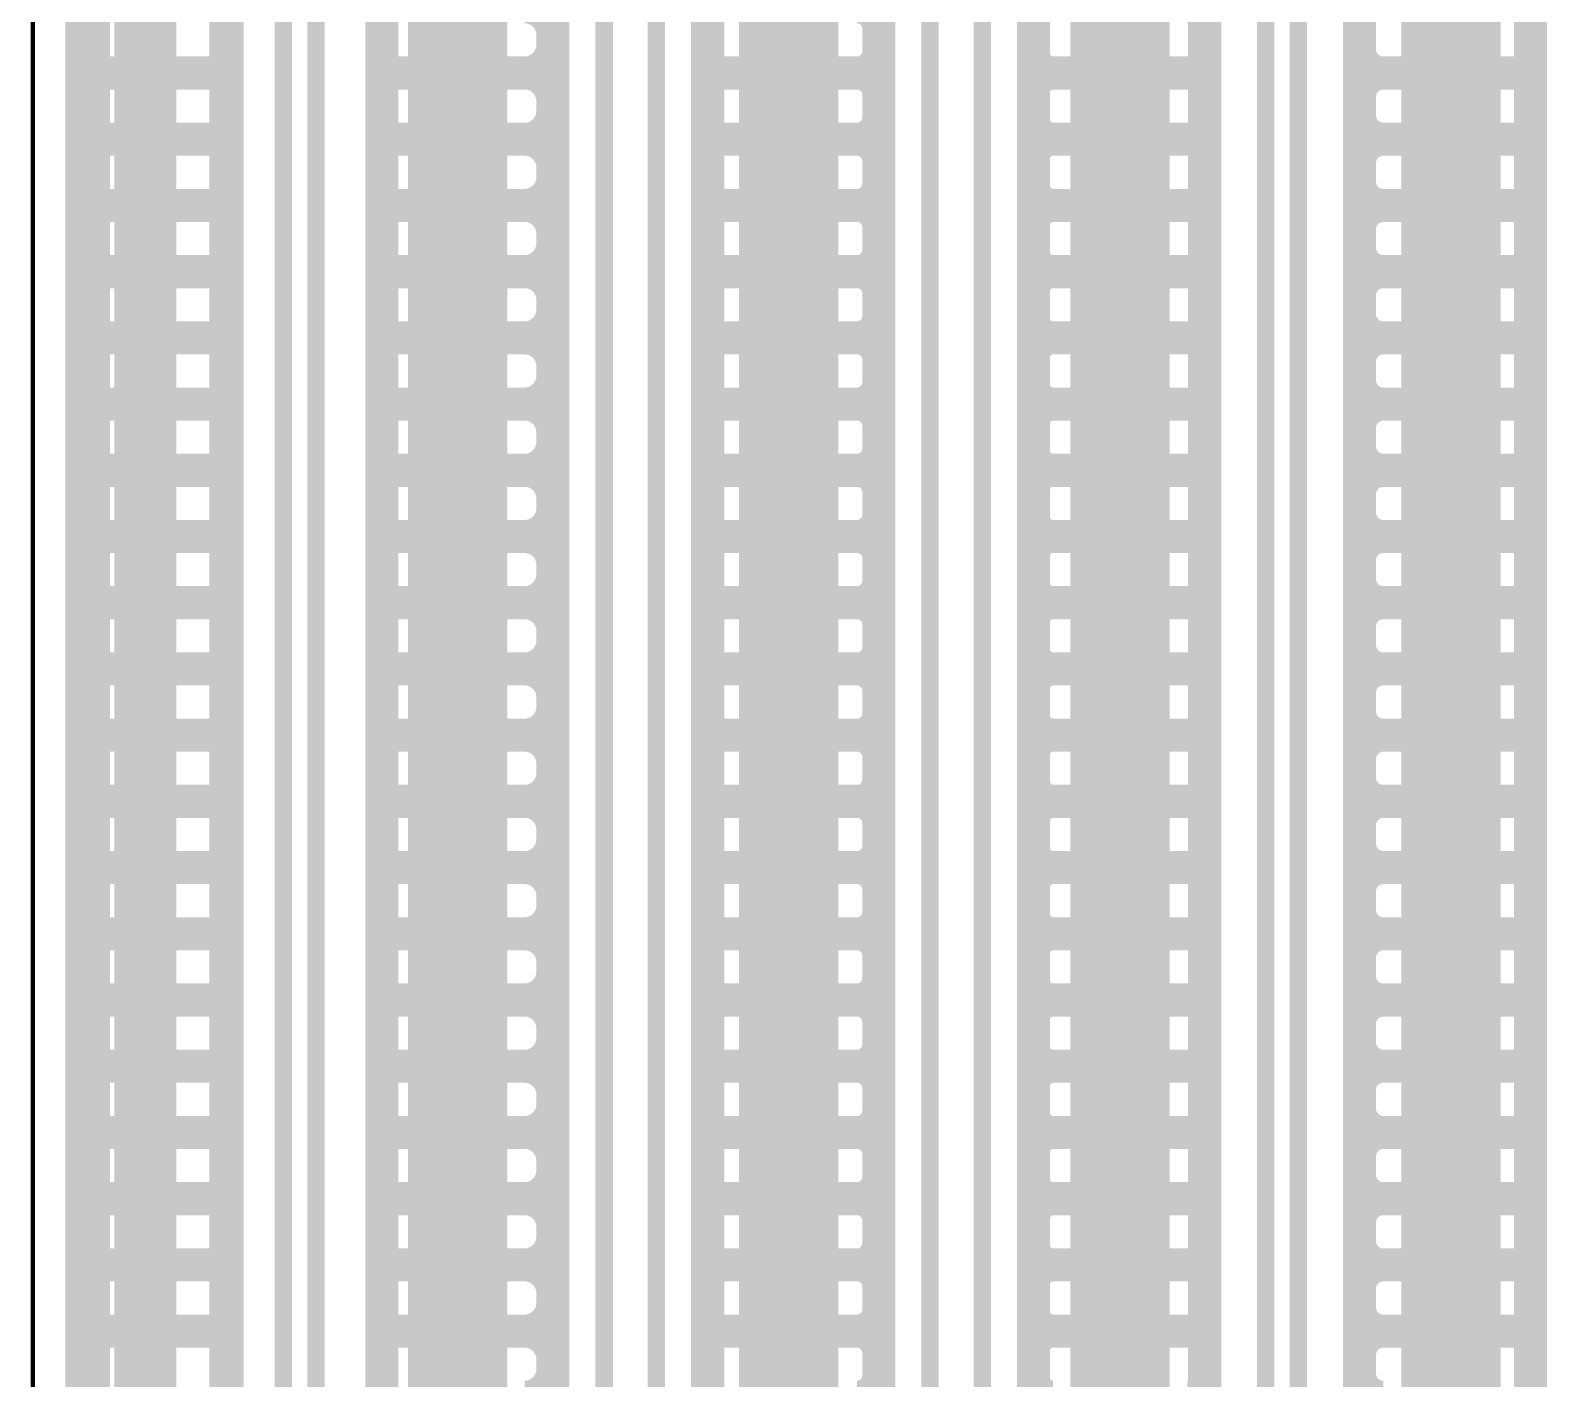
# Model space of a CAD drawing. Header units: millimetres. Extents: x 2260 to 2572, y -21 to 200.
# Drawn here: x 2292.68 to 2299.74, y 111.98 to 118.19 of the extents above; entities that cross this region are included whole.
import ezdxf

# ---------------------------------------------------------------- set-up
doc = ezdxf.new("R2010")
doc.units = ezdxf.units.MM
doc.layers.get('0').update_dxf_attribs({"lineweight": 18})
doc.layers.add('01', color=1, linetype='Continuous', lineweight=18)
doc.layers.add('DIM', color=3, linetype='Continuous', lineweight=13)

# ---------------------------------------------------------------- blocks, each defined once
blk = doc.blocks.new('PAD_R1')
blk.add_lwpolyline([(0.25, 0, 0.5, 0.5, 1), (-0.25, 0, 0.5, 0.5, 1)], format="xyseb", close=True)

msp = doc.modelspace()

# ---------------------------------------------------------------- linework, layer by layer
at = {"layer": '01'}
msp.add_lwpolyline([(2318.1914, 62.078, 0.02, 0.02, -0.414219), (2317.8914, 61.778, 0.02, 0.02, 0), (2292.9916, 61.778, 0.02, 0.02, -0.414219), (2292.6916, 62.078, 0.02, 0.02, 0), (2292.6916, 141.4405, 0.02, 0.02, -0.414219), (2292.9916, 141.7405, 0.02, 0.02, 0), (2317.8914, 141.7405, 0.02, 0.02, -0.414219), (2318.1914, 141.4405, 0.02, 0.02, 0)], format="xyseb", close=True, dxfattribs=at)
for points in [[(2293.1915, 139.8406, 0.2499, 0.2499, 0), (2293.1915, 63.6406, 0.2499, 0.2499, 0)], [(2294.6916, 139.8406, 0.2499, 0.2499, 0), (2294.6916, 63.6406, 0.2499, 0.2499, 0)], [(2296.1915, 139.8406, 0.2499, 0.2499, 0), (2296.1915, 63.6406, 0.2499, 0.2499, 0)], [(2297.6916, 139.8406, 0.2499, 0.2499, 0), (2297.6916, 63.6406, 0.2499, 0.2499, 0)], [(2299.1915, 139.8406, 0.2499, 0.2499, 0), (2299.1915, 63.6406, 0.2499, 0.2499, 0)], [(2292.9177, 137.2406, 0.1524, 0.1524, 0), (2292.9177, 66.2405, 0.1524, 0.1524, 0)], [(2292.9708, 137.2406, 0.1524, 0.1524, 0), (2292.9708, 66.2405, 0.1524, 0.1524, 0)], [(2293.2756, 137.2406, 0.1524, 0.1524, 0), (2293.2756, 66.2405, 0.1524, 0.1524, 0)], [(2293.5804, 137.2406, 0.1524, 0.1524, 0), (2293.5804, 66.2405, 0.1524, 0.1524, 0)], [(2293.5854, 137.2406, 0.1524, 0.1524, 0), (2293.5854, 66.2405, 0.1524, 0.1524, 0)], [(2294.2977, 137.2406, 0.1524, 0.1524, 0), (2294.2977, 66.2405, 0.1524, 0.1524, 0)], [(2294.4948, 137.2406, 0.1524, 0.1524, 0), (2294.4948, 66.2405, 0.1524, 0.1524, 0)], [(2294.7996, 137.2406, 0.1524, 0.1524, 0), (2294.7996, 66.2405, 0.1524, 0.1524, 0)], [(2295.0853, 66.3205, 0.1524, 0.1524, 0), (2295.0853, 137.2406, 0.1524, 0.1524, 0)], [(2295.7978, 137.2406, 0.1524, 0.1524, 0), (2295.7978, 66.2405, 0.1524, 0.1524, 0)], [(2296.0188, 137.2406, 0.1524, 0.1524, 0), (2296.0188, 66.2405, 0.1524, 0.1524, 0)], [(2296.3236, 137.2406, 0.1524, 0.1524, 0), (2296.3236, 66.2405, 0.1524, 0.1524, 0)], [(2296.5854, 66.3205, 0.1524, 0.1524, 0), (2296.5854, 137.2406, 0.1524, 0.1524, 0)], [(2297.2977, 66.3205, 0.1524, 0.1524, 0), (2297.2977, 137.2406, 0.1524, 0.1524, 0)], [(2297.5428, 137.2406, 0.1524, 0.1524, 0), (2297.5428, 66.2405, 0.1524, 0.1524, 0)], [(2297.8476, 137.2406, 0.1524, 0.1524, 0), (2297.8476, 66.2405, 0.1524, 0.1524, 0)], [(2298.0853, 66.3205, 0.1524, 0.1524, 0), (2298.0853, 137.2406, 0.1524, 0.1524, 0)], [(2298.7978, 66.3205, 0.1524, 0.1524, 0), (2298.7978, 137.2406, 0.1524, 0.1524, 0)], [(2299.0668, 137.2406, 0.1524, 0.1524, 0), (2299.0668, 66.2405, 0.1524, 0.1524, 0)], [(2299.3716, 137.2406, 0.1524, 0.1524, 0), (2299.3716, 66.2405, 0.1524, 0.1524, 0)], [(2299.5854, 137.2406, 0.1524, 0.1524, 0), (2299.5854, 66.2405, 0.1524, 0.1524, 0)], [(2295.0853, 118.1665, 0.1524, 0.1524, 0.414228), (2294.9553, 118.2965, 0.1524, 0.1524, 0)], [(2296.5854, 118.1965, 0.1524, 0.1524, 0.414228), (2296.4854, 118.2965, 0.1524, 0.1524, 0)], [(2298.0853, 118.2165, 0.1524, 0.1524, 0.414252), (2298.0053, 118.2965, 0.1524, 0.1524, 0)], [(2295.0853, 118.1217, 0.1524, 0.1524, -0.414228), (2294.9553, 117.9917, 0.1524, 0.1524, 0)], [(2296.5854, 118.0917, 0.1524, 0.1524, -0.414228), (2296.4854, 117.9917, 0.1524, 0.1524, 0)], [(2298.7978, 118.1017, 0.1524, 0.1524, 0.414232), (2298.9078, 117.9917, 0.1524, 0.1524, 0)], [(2297.2977, 118.0817, 0.1524, 0.1524, 0.414231), (2297.3877, 117.9917, 0.1524, 0.1524, 0)], [(2298.0853, 118.0717, 0.1524, 0.1524, -0.414252), (2298.0053, 117.9917, 0.1524, 0.1524, 0)], [(2292.9177, 117.9917, 0.1524, 0.1524, 0), (2293.5854, 117.9917, 0.1524, 0.1524, 0)], [(2294.2977, 117.9917, 0.1524, 0.1524, 0), (2295.0853, 117.9917, 0.1524, 0.1524, 0)], [(2295.0853, 117.8617, 0.1524, 0.1524, 0.414228), (2294.9553, 117.9917, 0.1524, 0.1524, 0)], [(2295.7978, 117.9917, 0.1524, 0.1524, 0), (2296.5854, 117.9917, 0.1524, 0.1524, 0)], [(2296.5854, 117.8917, 0.1524, 0.1524, 0.414228), (2296.4854, 117.9917, 0.1524, 0.1524, 0)], [(2297.2977, 117.9917, 0.1524, 0.1524, 0), (2298.0853, 117.9917, 0.1524, 0.1524, 0)], [(2297.2977, 117.9017, 0.1524, 0.1524, -0.414231), (2297.3877, 117.9917, 0.1524, 0.1524, 0)], [(2298.0853, 117.9117, 0.1524, 0.1524, 0.414252), (2298.0053, 117.9917, 0.1524, 0.1524, 0)], [(2298.7978, 117.9917, 0.1524, 0.1524, 0), (2299.5854, 117.9917, 0.1524, 0.1524, 0)], [(2298.7978, 117.8817, 0.1524, 0.1524, -0.414232), (2298.9078, 117.9917, 0.1524, 0.1524, 0)], [(2295.0853, 117.8169, 0.1524, 0.1524, -0.414228), (2294.9553, 117.6869, 0.1524, 0.1524, 0)], [(2296.5854, 117.7869, 0.1524, 0.1524, -0.414228), (2296.4854, 117.6869, 0.1524, 0.1524, 0)], [(2297.2977, 117.7769, 0.1524, 0.1524, 0.414231), (2297.3877, 117.6869, 0.1524, 0.1524, 0)], [(2298.0853, 117.7669, 0.1524, 0.1524, -0.414252), (2298.0053, 117.6869, 0.1524, 0.1524, 0)], [(2298.7978, 117.7969, 0.1524, 0.1524, 0.414232), (2298.9078, 117.6869, 0.1524, 0.1524, 0)], [(2292.9177, 117.6869, 0.1524, 0.1524, 0), (2293.5854, 117.6869, 0.1524, 0.1524, 0)], [(2294.2977, 117.6869, 0.1524, 0.1524, 0), (2295.0853, 117.6869, 0.1524, 0.1524, 0)], [(2295.0853, 117.5569, 0.1524, 0.1524, 0.414228), (2294.9553, 117.6869, 0.1524, 0.1524, 0)], [(2295.7978, 117.6869, 0.1524, 0.1524, 0), (2296.5854, 117.6869, 0.1524, 0.1524, 0)], [(2296.5854, 117.5869, 0.1524, 0.1524, 0.414228), (2296.4854, 117.6869, 0.1524, 0.1524, 0)], [(2297.2977, 117.6869, 0.1524, 0.1524, 0), (2298.0853, 117.6869, 0.1524, 0.1524, 0)], [(2297.2977, 117.5969, 0.1524, 0.1524, -0.414231), (2297.3877, 117.6869, 0.1524, 0.1524, 0)], [(2298.0853, 117.6069, 0.1524, 0.1524, 0.414252), (2298.0053, 117.6869, 0.1524, 0.1524, 0)], [(2298.7978, 117.6869, 0.1524, 0.1524, 0), (2299.5854, 117.6869, 0.1524, 0.1524, 0)], [(2298.7978, 117.5769, 0.1524, 0.1524, -0.414232), (2298.9078, 117.6869, 0.1524, 0.1524, 0)], [(2295.0853, 117.5121, 0.1524, 0.1524, -0.414228), (2294.9553, 117.3821, 0.1524, 0.1524, 0)], [(2296.5854, 117.4821, 0.1524, 0.1524, -0.414228), (2296.4854, 117.3821, 0.1524, 0.1524, 0)], [(2297.2977, 117.4721, 0.1524, 0.1524, 0.414231), (2297.3877, 117.3821, 0.1524, 0.1524, 0)], [(2298.0853, 117.4621, 0.1524, 0.1524, -0.414252), (2298.0053, 117.3821, 0.1524, 0.1524, 0)], [(2298.7978, 117.4921, 0.1524, 0.1524, 0.414232), (2298.9078, 117.3821, 0.1524, 0.1524, 0)], [(2292.9177, 117.3821, 0.1524, 0.1524, 0), (2293.5854, 117.3821, 0.1524, 0.1524, 0)], [(2294.2977, 117.3821, 0.1524, 0.1524, 0), (2295.0853, 117.3821, 0.1524, 0.1524, 0)], [(2295.0853, 117.2521, 0.1524, 0.1524, 0.414228), (2294.9553, 117.3821, 0.1524, 0.1524, 0)], [(2295.7978, 117.3821, 0.1524, 0.1524, 0), (2296.5854, 117.3821, 0.1524, 0.1524, 0)], [(2296.5854, 117.2821, 0.1524, 0.1524, 0.414228), (2296.4854, 117.3821, 0.1524, 0.1524, 0)], [(2297.2977, 117.3821, 0.1524, 0.1524, 0), (2298.0853, 117.3821, 0.1524, 0.1524, 0)], [(2297.2977, 117.2921, 0.1524, 0.1524, -0.414231), (2297.3877, 117.3821, 0.1524, 0.1524, 0)], [(2298.0853, 117.3021, 0.1524, 0.1524, 0.414252), (2298.0053, 117.3821, 0.1524, 0.1524, 0)], [(2298.7978, 117.3821, 0.1524, 0.1524, 0), (2299.5854, 117.3821, 0.1524, 0.1524, 0)], [(2298.7978, 117.2721, 0.1524, 0.1524, -0.414232), (2298.9078, 117.3821, 0.1524, 0.1524, 0)], [(2295.0853, 117.2073, 0.1524, 0.1524, -0.414228), (2294.9553, 117.0773, 0.1524, 0.1524, 0)], [(2296.5854, 117.1773, 0.1524, 0.1524, -0.414228), (2296.4854, 117.0773, 0.1524, 0.1524, 0)], [(2298.7978, 117.1873, 0.1524, 0.1524, 0.414232), (2298.9078, 117.0773, 0.1524, 0.1524, 0)], [(2297.2977, 117.1673, 0.1524, 0.1524, 0.414231), (2297.3877, 117.0773, 0.1524, 0.1524, 0)], [(2298.0853, 117.1573, 0.1524, 0.1524, -0.414252), (2298.0053, 117.0773, 0.1524, 0.1524, 0)], [(2292.9177, 117.0773, 0.1524, 0.1524, 0), (2293.5854, 117.0773, 0.1524, 0.1524, 0)], [(2294.2977, 117.0773, 0.1524, 0.1524, 0), (2295.0853, 117.0773, 0.1524, 0.1524, 0)], [(2295.0853, 116.9473, 0.1524, 0.1524, 0.414228), (2294.9553, 117.0773, 0.1524, 0.1524, 0)], [(2295.7978, 117.0773, 0.1524, 0.1524, 0), (2296.5854, 117.0773, 0.1524, 0.1524, 0)], [(2296.5854, 116.9773, 0.1524, 0.1524, 0.414228), (2296.4854, 117.0773, 0.1524, 0.1524, 0)], [(2297.2977, 117.0773, 0.1524, 0.1524, 0), (2298.0853, 117.0773, 0.1524, 0.1524, 0)], [(2297.2977, 116.9873, 0.1524, 0.1524, -0.414231), (2297.3877, 117.0773, 0.1524, 0.1524, 0)], [(2298.0853, 116.9973, 0.1524, 0.1524, 0.414252), (2298.0053, 117.0773, 0.1524, 0.1524, 0)], [(2298.7978, 117.0773, 0.1524, 0.1524, 0), (2299.5854, 117.0773, 0.1524, 0.1524, 0)], [(2298.7978, 116.9673, 0.1524, 0.1524, -0.414232), (2298.9078, 117.0773, 0.1524, 0.1524, 0)], [(2295.0853, 116.9025, 0.1524, 0.1524, -0.414228), (2294.9553, 116.7725, 0.1524, 0.1524, 0)], [(2296.5854, 116.8725, 0.1524, 0.1524, -0.414228), (2296.4854, 116.7725, 0.1524, 0.1524, 0)], [(2297.2977, 116.8625, 0.1524, 0.1524, 0.414231), (2297.3877, 116.7725, 0.1524, 0.1524, 0)], [(2298.0853, 116.8525, 0.1524, 0.1524, -0.414252), (2298.0053, 116.7725, 0.1524, 0.1524, 0)], [(2298.7978, 116.8825, 0.1524, 0.1524, 0.414232), (2298.9078, 116.7725, 0.1524, 0.1524, 0)], [(2292.9177, 116.7725, 0.1524, 0.1524, 0), (2293.5854, 116.7725, 0.1524, 0.1524, 0)], [(2294.2977, 116.7725, 0.1524, 0.1524, 0), (2295.0853, 116.7725, 0.1524, 0.1524, 0)], [(2295.0853, 116.6425, 0.1524, 0.1524, 0.414228), (2294.9553, 116.7725, 0.1524, 0.1524, 0)], [(2295.7978, 116.7725, 0.1524, 0.1524, 0), (2296.5854, 116.7725, 0.1524, 0.1524, 0)], [(2296.5854, 116.6725, 0.1524, 0.1524, 0.414228), (2296.4854, 116.7725, 0.1524, 0.1524, 0)], [(2297.2977, 116.7725, 0.1524, 0.1524, 0), (2298.0853, 116.7725, 0.1524, 0.1524, 0)], [(2297.2977, 116.6825, 0.1524, 0.1524, -0.414231), (2297.3877, 116.7725, 0.1524, 0.1524, 0)], [(2298.0853, 116.6925, 0.1524, 0.1524, 0.414252), (2298.0053, 116.7725, 0.1524, 0.1524, 0)], [(2298.7978, 116.7725, 0.1524, 0.1524, 0), (2299.5854, 116.7725, 0.1524, 0.1524, 0)], [(2298.7978, 116.6625, 0.1524, 0.1524, -0.414232), (2298.9078, 116.7725, 0.1524, 0.1524, 0)], [(2295.0853, 116.5977, 0.1524, 0.1524, -0.414228), (2294.9553, 116.4677, 0.1524, 0.1524, 0)], [(2296.5854, 116.5677, 0.1524, 0.1524, -0.414228), (2296.4854, 116.4677, 0.1524, 0.1524, 0)], [(2297.2977, 116.5577, 0.1524, 0.1524, 0.414231), (2297.3877, 116.4677, 0.1524, 0.1524, 0)], [(2298.0853, 116.5477, 0.1524, 0.1524, -0.414252), (2298.0053, 116.4677, 0.1524, 0.1524, 0)], [(2298.7978, 116.5777, 0.1524, 0.1524, 0.414232), (2298.9078, 116.4677, 0.1524, 0.1524, 0)], [(2292.9177, 116.4677, 0.1524, 0.1524, 0), (2293.5854, 116.4677, 0.1524, 0.1524, 0)], [(2294.2977, 116.4677, 0.1524, 0.1524, 0), (2295.0853, 116.4677, 0.1524, 0.1524, 0)], [(2295.0853, 116.3377, 0.1524, 0.1524, 0.414228), (2294.9553, 116.4677, 0.1524, 0.1524, 0)], [(2295.7978, 116.4677, 0.1524, 0.1524, 0), (2296.5854, 116.4677, 0.1524, 0.1524, 0)], [(2296.5854, 116.3677, 0.1524, 0.1524, 0.414228), (2296.4854, 116.4677, 0.1524, 0.1524, 0)], [(2297.2977, 116.4677, 0.1524, 0.1524, 0), (2298.0853, 116.4677, 0.1524, 0.1524, 0)], [(2297.2977, 116.3777, 0.1524, 0.1524, -0.414231), (2297.3877, 116.4677, 0.1524, 0.1524, 0)], [(2298.0853, 116.3877, 0.1524, 0.1524, 0.414252), (2298.0053, 116.4677, 0.1524, 0.1524, 0)], [(2298.7978, 116.4677, 0.1524, 0.1524, 0), (2299.5854, 116.4677, 0.1524, 0.1524, 0)], [(2298.7978, 116.3577, 0.1524, 0.1524, -0.414232), (2298.9078, 116.4677, 0.1524, 0.1524, 0)], [(2295.0853, 116.2929, 0.1524, 0.1524, -0.414228), (2294.9553, 116.1629, 0.1524, 0.1524, 0)], [(2296.5854, 116.2629, 0.1524, 0.1524, -0.414228), (2296.4854, 116.1629, 0.1524, 0.1524, 0)], [(2298.7978, 116.2729, 0.1524, 0.1524, 0.414232), (2298.9078, 116.1629, 0.1524, 0.1524, 0)], [(2297.2977, 116.2529, 0.1524, 0.1524, 0.414231), (2297.3877, 116.1629, 0.1524, 0.1524, 0)], [(2298.0853, 116.2429, 0.1524, 0.1524, -0.414252), (2298.0053, 116.1629, 0.1524, 0.1524, 0)], [(2292.9177, 116.1629, 0.1524, 0.1524, 0), (2293.5854, 116.1629, 0.1524, 0.1524, 0)], [(2294.2977, 116.1629, 0.1524, 0.1524, 0), (2295.0853, 116.1629, 0.1524, 0.1524, 0)], [(2295.0853, 116.0329, 0.1524, 0.1524, 0.414228), (2294.9553, 116.1629, 0.1524, 0.1524, 0)], [(2295.7978, 116.1629, 0.1524, 0.1524, 0), (2296.5854, 116.1629, 0.1524, 0.1524, 0)], [(2296.5854, 116.0629, 0.1524, 0.1524, 0.414228), (2296.4854, 116.1629, 0.1524, 0.1524, 0)], [(2297.2977, 116.1629, 0.1524, 0.1524, 0), (2298.0853, 116.1629, 0.1524, 0.1524, 0)], [(2297.2977, 116.0729, 0.1524, 0.1524, -0.414231), (2297.3877, 116.1629, 0.1524, 0.1524, 0)], [(2298.0853, 116.0829, 0.1524, 0.1524, 0.414252), (2298.0053, 116.1629, 0.1524, 0.1524, 0)], [(2298.7978, 116.1629, 0.1524, 0.1524, 0), (2299.5854, 116.1629, 0.1524, 0.1524, 0)], [(2298.7978, 116.0529, 0.1524, 0.1524, -0.414232), (2298.9078, 116.1629, 0.1524, 0.1524, 0)], [(2295.0853, 115.9881, 0.1524, 0.1524, -0.414228), (2294.9553, 115.8581, 0.1524, 0.1524, 0)], [(2296.5854, 115.9581, 0.1524, 0.1524, -0.414228), (2296.4854, 115.8581, 0.1524, 0.1524, 0)], [(2297.2977, 115.9481, 0.1524, 0.1524, 0.414231), (2297.3877, 115.8581, 0.1524, 0.1524, 0)], [(2298.0853, 115.9381, 0.1524, 0.1524, -0.414252), (2298.0053, 115.8581, 0.1524, 0.1524, 0)], [(2298.7978, 115.9681, 0.1524, 0.1524, 0.414232), (2298.9078, 115.8581, 0.1524, 0.1524, 0)], [(2292.9177, 115.8581, 0.1524, 0.1524, 0), (2293.5854, 115.8581, 0.1524, 0.1524, 0)], [(2294.2977, 115.8581, 0.1524, 0.1524, 0), (2295.0853, 115.8581, 0.1524, 0.1524, 0)], [(2295.0853, 115.7281, 0.1524, 0.1524, 0.414228), (2294.9553, 115.8581, 0.1524, 0.1524, 0)], [(2295.7978, 115.8581, 0.1524, 0.1524, 0), (2296.5854, 115.8581, 0.1524, 0.1524, 0)], [(2296.5854, 115.7581, 0.1524, 0.1524, 0.414228), (2296.4854, 115.8581, 0.1524, 0.1524, 0)], [(2297.2977, 115.8581, 0.1524, 0.1524, 0), (2298.0853, 115.8581, 0.1524, 0.1524, 0)], [(2297.2977, 115.7681, 0.1524, 0.1524, -0.414231), (2297.3877, 115.8581, 0.1524, 0.1524, 0)], [(2298.0853, 115.7781, 0.1524, 0.1524, 0.414252), (2298.0053, 115.8581, 0.1524, 0.1524, 0)], [(2298.7978, 115.8581, 0.1524, 0.1524, 0), (2299.5854, 115.8581, 0.1524, 0.1524, 0)], [(2298.7978, 115.7481, 0.1524, 0.1524, -0.414232), (2298.9078, 115.8581, 0.1524, 0.1524, 0)], [(2295.0853, 115.6833, 0.1524, 0.1524, -0.414228), (2294.9553, 115.5533, 0.1524, 0.1524, 0)], [(2296.5854, 115.6533, 0.1524, 0.1524, -0.414228), (2296.4854, 115.5533, 0.1524, 0.1524, 0)], [(2297.2977, 115.6433, 0.1524, 0.1524, 0.414231), (2297.3877, 115.5533, 0.1524, 0.1524, 0)], [(2298.0853, 115.6333, 0.1524, 0.1524, -0.414252), (2298.0053, 115.5533, 0.1524, 0.1524, 0)], [(2298.7978, 115.6633, 0.1524, 0.1524, 0.414232), (2298.9078, 115.5533, 0.1524, 0.1524, 0)], [(2292.9177, 115.5533, 0.1524, 0.1524, 0), (2293.5854, 115.5533, 0.1524, 0.1524, 0)], [(2294.2977, 115.5533, 0.1524, 0.1524, 0), (2295.0853, 115.5533, 0.1524, 0.1524, 0)], [(2295.0853, 115.4233, 0.1524, 0.1524, 0.414228), (2294.9553, 115.5533, 0.1524, 0.1524, 0)], [(2295.7978, 115.5533, 0.1524, 0.1524, 0), (2296.5854, 115.5533, 0.1524, 0.1524, 0)], [(2296.5854, 115.4533, 0.1524, 0.1524, 0.414228), (2296.4854, 115.5533, 0.1524, 0.1524, 0)], [(2297.2977, 115.5533, 0.1524, 0.1524, 0), (2298.0853, 115.5533, 0.1524, 0.1524, 0)], [(2297.2977, 115.4633, 0.1524, 0.1524, -0.414231), (2297.3877, 115.5533, 0.1524, 0.1524, 0)], [(2298.0853, 115.4733, 0.1524, 0.1524, 0.414252), (2298.0053, 115.5533, 0.1524, 0.1524, 0)], [(2298.7978, 115.5533, 0.1524, 0.1524, 0), (2299.5854, 115.5533, 0.1524, 0.1524, 0)], [(2298.7978, 115.4433, 0.1524, 0.1524, -0.414232), (2298.9078, 115.5533, 0.1524, 0.1524, 0)], [(2295.0853, 115.3785, 0.1524, 0.1524, -0.414228), (2294.9553, 115.2485, 0.1524, 0.1524, 0)], [(2296.5854, 115.3485, 0.1524, 0.1524, -0.414228), (2296.4854, 115.2485, 0.1524, 0.1524, 0)], [(2298.7978, 115.3585, 0.1524, 0.1524, 0.414232), (2298.9078, 115.2485, 0.1524, 0.1524, 0)], [(2297.2977, 115.3385, 0.1524, 0.1524, 0.414231), (2297.3877, 115.2485, 0.1524, 0.1524, 0)], [(2298.0853, 115.3285, 0.1524, 0.1524, -0.414252), (2298.0053, 115.2485, 0.1524, 0.1524, 0)], [(2292.9177, 115.2485, 0.1524, 0.1524, 0), (2293.5854, 115.2485, 0.1524, 0.1524, 0)], [(2294.2977, 115.2485, 0.1524, 0.1524, 0), (2295.0853, 115.2485, 0.1524, 0.1524, 0)], [(2295.0853, 115.1185, 0.1524, 0.1524, 0.414228), (2294.9553, 115.2485, 0.1524, 0.1524, 0)], [(2295.7978, 115.2485, 0.1524, 0.1524, 0), (2296.5854, 115.2485, 0.1524, 0.1524, 0)], [(2296.5854, 115.1485, 0.1524, 0.1524, 0.414228), (2296.4854, 115.2485, 0.1524, 0.1524, 0)], [(2297.2977, 115.2485, 0.1524, 0.1524, 0), (2298.0853, 115.2485, 0.1524, 0.1524, 0)], [(2297.2977, 115.1585, 0.1524, 0.1524, -0.414231), (2297.3877, 115.2485, 0.1524, 0.1524, 0)], [(2298.0853, 115.1685, 0.1524, 0.1524, 0.414252), (2298.0053, 115.2485, 0.1524, 0.1524, 0)], [(2298.7978, 115.2485, 0.1524, 0.1524, 0), (2299.5854, 115.2485, 0.1524, 0.1524, 0)], [(2298.7978, 115.1385, 0.1524, 0.1524, -0.414232), (2298.9078, 115.2485, 0.1524, 0.1524, 0)], [(2295.0853, 115.0737, 0.1524, 0.1524, -0.414228), (2294.9553, 114.9437, 0.1524, 0.1524, 0)], [(2296.5854, 115.0437, 0.1524, 0.1524, -0.414228), (2296.4854, 114.9437, 0.1524, 0.1524, 0)], [(2297.2977, 115.0337, 0.1524, 0.1524, 0.414231), (2297.3877, 114.9437, 0.1524, 0.1524, 0)], [(2298.0853, 115.0237, 0.1524, 0.1524, -0.414252), (2298.0053, 114.9437, 0.1524, 0.1524, 0)], [(2298.7978, 115.0537, 0.1524, 0.1524, 0.414232), (2298.9078, 114.9437, 0.1524, 0.1524, 0)], [(2292.9177, 114.9437, 0.1524, 0.1524, 0), (2293.5854, 114.9437, 0.1524, 0.1524, 0)], [(2294.2977, 114.9437, 0.1524, 0.1524, 0), (2295.0853, 114.9437, 0.1524, 0.1524, 0)], [(2295.0853, 114.8137, 0.1524, 0.1524, 0.414228), (2294.9553, 114.9437, 0.1524, 0.1524, 0)], [(2295.7978, 114.9437, 0.1524, 0.1524, 0), (2296.5854, 114.9437, 0.1524, 0.1524, 0)], [(2296.5854, 114.8437, 0.1524, 0.1524, 0.414228), (2296.4854, 114.9437, 0.1524, 0.1524, 0)], [(2297.2977, 114.9437, 0.1524, 0.1524, 0), (2298.0853, 114.9437, 0.1524, 0.1524, 0)], [(2297.2977, 114.8537, 0.1524, 0.1524, -0.414231), (2297.3877, 114.9437, 0.1524, 0.1524, 0)], [(2298.0853, 114.8637, 0.1524, 0.1524, 0.414252), (2298.0053, 114.9437, 0.1524, 0.1524, 0)], [(2298.7978, 114.9437, 0.1524, 0.1524, 0), (2299.5854, 114.9437, 0.1524, 0.1524, 0)], [(2298.7978, 114.8337, 0.1524, 0.1524, -0.414232), (2298.9078, 114.9437, 0.1524, 0.1524, 0)], [(2295.0853, 114.7689, 0.1524, 0.1524, -0.414228), (2294.9553, 114.6389, 0.1524, 0.1524, 0)], [(2296.5854, 114.7389, 0.1524, 0.1524, -0.414228), (2296.4854, 114.6389, 0.1524, 0.1524, 0)], [(2297.2977, 114.7289, 0.1524, 0.1524, 0.414231), (2297.3877, 114.6389, 0.1524, 0.1524, 0)], [(2298.0853, 114.7189, 0.1524, 0.1524, -0.414252), (2298.0053, 114.6389, 0.1524, 0.1524, 0)], [(2298.7978, 114.7489, 0.1524, 0.1524, 0.414232), (2298.9078, 114.6389, 0.1524, 0.1524, 0)], [(2292.9177, 114.6389, 0.1524, 0.1524, 0), (2293.5854, 114.6389, 0.1524, 0.1524, 0)], [(2294.2977, 114.6389, 0.1524, 0.1524, 0), (2295.0853, 114.6389, 0.1524, 0.1524, 0)], [(2295.0853, 114.5089, 0.1524, 0.1524, 0.414228), (2294.9553, 114.6389, 0.1524, 0.1524, 0)], [(2295.7978, 114.6389, 0.1524, 0.1524, 0), (2296.5854, 114.6389, 0.1524, 0.1524, 0)], [(2296.5854, 114.5389, 0.1524, 0.1524, 0.414228), (2296.4854, 114.6389, 0.1524, 0.1524, 0)], [(2297.2977, 114.6389, 0.1524, 0.1524, 0), (2298.0853, 114.6389, 0.1524, 0.1524, 0)], [(2297.2977, 114.5489, 0.1524, 0.1524, -0.414231), (2297.3877, 114.6389, 0.1524, 0.1524, 0)], [(2298.0853, 114.5589, 0.1524, 0.1524, 0.414252), (2298.0053, 114.6389, 0.1524, 0.1524, 0)], [(2298.7978, 114.6389, 0.1524, 0.1524, 0), (2299.5854, 114.6389, 0.1524, 0.1524, 0)], [(2298.7978, 114.5289, 0.1524, 0.1524, -0.414232), (2298.9078, 114.6389, 0.1524, 0.1524, 0)], [(2295.0853, 114.4641, 0.1524, 0.1524, -0.414228), (2294.9553, 114.3341, 0.1524, 0.1524, 0)], [(2296.5854, 114.4341, 0.1524, 0.1524, -0.414228), (2296.4854, 114.3341, 0.1524, 0.1524, 0)], [(2297.2977, 114.4241, 0.1524, 0.1524, 0.414231), (2297.3877, 114.3341, 0.1524, 0.1524, 0)], [(2298.7978, 114.4441, 0.1524, 0.1524, 0.414232), (2298.9078, 114.3341, 0.1524, 0.1524, 0)], [(2298.0853, 114.4141, 0.1524, 0.1524, -0.414252), (2298.0053, 114.3341, 0.1524, 0.1524, 0)], [(2292.9177, 114.3341, 0.1524, 0.1524, 0), (2293.5854, 114.3341, 0.1524, 0.1524, 0)], [(2294.2977, 114.3341, 0.1524, 0.1524, 0), (2295.0853, 114.3341, 0.1524, 0.1524, 0)], [(2295.0853, 114.2041, 0.1524, 0.1524, 0.414228), (2294.9553, 114.3341, 0.1524, 0.1524, 0)], [(2295.7978, 114.3341, 0.1524, 0.1524, 0), (2296.5854, 114.3341, 0.1524, 0.1524, 0)], [(2296.5854, 114.2341, 0.1524, 0.1524, 0.414228), (2296.4854, 114.3341, 0.1524, 0.1524, 0)], [(2297.2977, 114.3341, 0.1524, 0.1524, 0), (2298.0853, 114.3341, 0.1524, 0.1524, 0)], [(2297.2977, 114.2441, 0.1524, 0.1524, -0.414231), (2297.3877, 114.3341, 0.1524, 0.1524, 0)], [(2298.0853, 114.2541, 0.1524, 0.1524, 0.414252), (2298.0053, 114.3341, 0.1524, 0.1524, 0)], [(2298.7978, 114.3341, 0.1524, 0.1524, 0), (2299.5854, 114.3341, 0.1524, 0.1524, 0)], [(2298.7978, 114.2241, 0.1524, 0.1524, -0.414232), (2298.9078, 114.3341, 0.1524, 0.1524, 0)], [(2295.0853, 114.1593, 0.1524, 0.1524, -0.414228), (2294.9553, 114.0293, 0.1524, 0.1524, 0)], [(2296.5854, 114.1293, 0.1524, 0.1524, -0.414228), (2296.4854, 114.0293, 0.1524, 0.1524, 0)], [(2297.2977, 114.1193, 0.1524, 0.1524, 0.414231), (2297.3877, 114.0293, 0.1524, 0.1524, 0)], [(2298.0853, 114.1093, 0.1524, 0.1524, -0.414252), (2298.0053, 114.0293, 0.1524, 0.1524, 0)], [(2298.7978, 114.1393, 0.1524, 0.1524, 0.414232), (2298.9078, 114.0293, 0.1524, 0.1524, 0)], [(2292.9177, 114.0293, 0.1524, 0.1524, 0), (2293.5854, 114.0293, 0.1524, 0.1524, 0)], [(2294.2977, 114.0293, 0.1524, 0.1524, 0), (2295.0853, 114.0293, 0.1524, 0.1524, 0)], [(2295.0853, 113.8993, 0.1524, 0.1524, 0.414228), (2294.9553, 114.0293, 0.1524, 0.1524, 0)], [(2295.7978, 114.0293, 0.1524, 0.1524, 0), (2296.5854, 114.0293, 0.1524, 0.1524, 0)], [(2296.5854, 113.9293, 0.1524, 0.1524, 0.414228), (2296.4854, 114.0293, 0.1524, 0.1524, 0)], [(2297.2977, 114.0293, 0.1524, 0.1524, 0), (2298.0853, 114.0293, 0.1524, 0.1524, 0)], [(2297.2977, 113.9393, 0.1524, 0.1524, -0.414231), (2297.3877, 114.0293, 0.1524, 0.1524, 0)], [(2298.0853, 113.9493, 0.1524, 0.1524, 0.414252), (2298.0053, 114.0293, 0.1524, 0.1524, 0)], [(2298.7978, 114.0293, 0.1524, 0.1524, 0), (2299.5854, 114.0293, 0.1524, 0.1524, 0)], [(2298.7978, 113.9193, 0.1524, 0.1524, -0.414232), (2298.9078, 114.0293, 0.1524, 0.1524, 0)], [(2295.0853, 113.8545, 0.1524, 0.1524, -0.414228), (2294.9553, 113.7245, 0.1524, 0.1524, 0)], [(2296.5854, 113.8245, 0.1524, 0.1524, -0.414228), (2296.4854, 113.7245, 0.1524, 0.1524, 0)], [(2297.2977, 113.8145, 0.1524, 0.1524, 0.414231), (2297.3877, 113.7245, 0.1524, 0.1524, 0)], [(2298.0853, 113.8045, 0.1524, 0.1524, -0.414252), (2298.0053, 113.7245, 0.1524, 0.1524, 0)], [(2298.7978, 113.8345, 0.1524, 0.1524, 0.414232), (2298.9078, 113.7245, 0.1524, 0.1524, 0)], [(2292.9177, 113.7245, 0.1524, 0.1524, 0), (2293.5854, 113.7245, 0.1524, 0.1524, 0)], [(2294.2977, 113.7245, 0.1524, 0.1524, 0), (2295.0853, 113.7245, 0.1524, 0.1524, 0)], [(2295.0853, 113.5945, 0.1524, 0.1524, 0.414228), (2294.9553, 113.7245, 0.1524, 0.1524, 0)], [(2295.7978, 113.7245, 0.1524, 0.1524, 0), (2296.5854, 113.7245, 0.1524, 0.1524, 0)], [(2296.5854, 113.6245, 0.1524, 0.1524, 0.414228), (2296.4854, 113.7245, 0.1524, 0.1524, 0)], [(2297.2977, 113.7245, 0.1524, 0.1524, 0), (2298.0853, 113.7245, 0.1524, 0.1524, 0)], [(2297.2977, 113.6345, 0.1524, 0.1524, -0.414231), (2297.3877, 113.7245, 0.1524, 0.1524, 0)], [(2298.0853, 113.6445, 0.1524, 0.1524, 0.414252), (2298.0053, 113.7245, 0.1524, 0.1524, 0)], [(2298.7978, 113.7245, 0.1524, 0.1524, 0), (2299.5854, 113.7245, 0.1524, 0.1524, 0)], [(2298.7978, 113.6145, 0.1524, 0.1524, -0.414232), (2298.9078, 113.7245, 0.1524, 0.1524, 0)], [(2295.0853, 113.5497, 0.1524, 0.1524, -0.414228), (2294.9553, 113.4197, 0.1524, 0.1524, 0)], [(2296.5854, 113.5197, 0.1524, 0.1524, -0.414228), (2296.4854, 113.4197, 0.1524, 0.1524, 0)], [(2297.2977, 113.5097, 0.1524, 0.1524, 0.414231), (2297.3877, 113.4197, 0.1524, 0.1524, 0)], [(2298.7978, 113.5297, 0.1524, 0.1524, 0.414232), (2298.9078, 113.4197, 0.1524, 0.1524, 0)], [(2298.0853, 113.4997, 0.1524, 0.1524, -0.414252), (2298.0053, 113.4197, 0.1524, 0.1524, 0)], [(2292.9177, 113.4197, 0.1524, 0.1524, 0), (2293.5854, 113.4197, 0.1524, 0.1524, 0)], [(2294.2977, 113.4197, 0.1524, 0.1524, 0), (2295.0853, 113.4197, 0.1524, 0.1524, 0)], [(2295.0853, 113.2897, 0.1524, 0.1524, 0.414228), (2294.9553, 113.4197, 0.1524, 0.1524, 0)], [(2295.7978, 113.4197, 0.1524, 0.1524, 0), (2296.5854, 113.4197, 0.1524, 0.1524, 0)], [(2296.5854, 113.3197, 0.1524, 0.1524, 0.414228), (2296.4854, 113.4197, 0.1524, 0.1524, 0)], [(2297.2977, 113.4197, 0.1524, 0.1524, 0), (2298.0853, 113.4197, 0.1524, 0.1524, 0)], [(2297.2977, 113.3297, 0.1524, 0.1524, -0.414231), (2297.3877, 113.4197, 0.1524, 0.1524, 0)], [(2298.0853, 113.3397, 0.1524, 0.1524, 0.414252), (2298.0053, 113.4197, 0.1524, 0.1524, 0)], [(2298.7978, 113.4197, 0.1524, 0.1524, 0), (2299.5854, 113.4197, 0.1524, 0.1524, 0)], [(2298.7978, 113.3097, 0.1524, 0.1524, -0.414232), (2298.9078, 113.4197, 0.1524, 0.1524, 0)], [(2295.0853, 113.2449, 0.1524, 0.1524, -0.414228), (2294.9553, 113.1149, 0.1524, 0.1524, 0)], [(2298.7978, 113.2249, 0.1524, 0.1524, 0.414232), (2298.9078, 113.1149, 0.1524, 0.1524, 0)], [(2296.5854, 113.2149, 0.1524, 0.1524, -0.414228), (2296.4854, 113.1149, 0.1524, 0.1524, 0)], [(2297.2977, 113.2049, 0.1524, 0.1524, 0.414231), (2297.3877, 113.1149, 0.1524, 0.1524, 0)], [(2298.0853, 113.1949, 0.1524, 0.1524, -0.414252), (2298.0053, 113.1149, 0.1524, 0.1524, 0)], [(2292.9177, 113.1149, 0.1524, 0.1524, 0), (2293.5854, 113.1149, 0.1524, 0.1524, 0)], [(2294.2977, 113.1149, 0.1524, 0.1524, 0), (2295.0853, 113.1149, 0.1524, 0.1524, 0)], [(2295.0853, 112.9849, 0.1524, 0.1524, 0.414228), (2294.9553, 113.1149, 0.1524, 0.1524, 0)], [(2295.7978, 113.1149, 0.1524, 0.1524, 0), (2296.5854, 113.1149, 0.1524, 0.1524, 0)], [(2296.5854, 113.0149, 0.1524, 0.1524, 0.414228), (2296.4854, 113.1149, 0.1524, 0.1524, 0)], [(2297.2977, 113.1149, 0.1524, 0.1524, 0), (2298.0853, 113.1149, 0.1524, 0.1524, 0)], [(2297.2977, 113.0249, 0.1524, 0.1524, -0.414231), (2297.3877, 113.1149, 0.1524, 0.1524, 0)], [(2298.0853, 113.0349, 0.1524, 0.1524, 0.414252), (2298.0053, 113.1149, 0.1524, 0.1524, 0)], [(2298.7978, 113.1149, 0.1524, 0.1524, 0), (2299.5854, 113.1149, 0.1524, 0.1524, 0)], [(2298.7978, 113.0049, 0.1524, 0.1524, -0.414232), (2298.9078, 113.1149, 0.1524, 0.1524, 0)], [(2295.0853, 112.9401, 0.1524, 0.1524, -0.414228), (2294.9553, 112.8101, 0.1524, 0.1524, 0)], [(2296.5854, 112.9101, 0.1524, 0.1524, -0.414228), (2296.4854, 112.8101, 0.1524, 0.1524, 0)], [(2297.2977, 112.9001, 0.1524, 0.1524, 0.414231), (2297.3877, 112.8101, 0.1524, 0.1524, 0)], [(2298.0853, 112.8901, 0.1524, 0.1524, -0.414252), (2298.0053, 112.8101, 0.1524, 0.1524, 0)], [(2298.7978, 112.9201, 0.1524, 0.1524, 0.414232), (2298.9078, 112.8101, 0.1524, 0.1524, 0)], [(2292.9177, 112.8101, 0.1524, 0.1524, 0), (2293.5854, 112.8101, 0.1524, 0.1524, 0)], [(2294.2977, 112.8101, 0.1524, 0.1524, 0), (2295.0853, 112.8101, 0.1524, 0.1524, 0)], [(2295.0853, 112.6801, 0.1524, 0.1524, 0.414228), (2294.9553, 112.8101, 0.1524, 0.1524, 0)], [(2295.7978, 112.8101, 0.1524, 0.1524, 0), (2296.5854, 112.8101, 0.1524, 0.1524, 0)], [(2296.5854, 112.7101, 0.1524, 0.1524, 0.414228), (2296.4854, 112.8101, 0.1524, 0.1524, 0)], [(2297.2977, 112.8101, 0.1524, 0.1524, 0), (2298.0853, 112.8101, 0.1524, 0.1524, 0)], [(2297.2977, 112.7201, 0.1524, 0.1524, -0.414231), (2297.3877, 112.8101, 0.1524, 0.1524, 0)], [(2298.0853, 112.7301, 0.1524, 0.1524, 0.414252), (2298.0053, 112.8101, 0.1524, 0.1524, 0)], [(2298.7978, 112.8101, 0.1524, 0.1524, 0), (2299.5854, 112.8101, 0.1524, 0.1524, 0)], [(2298.7978, 112.7001, 0.1524, 0.1524, -0.414232), (2298.9078, 112.8101, 0.1524, 0.1524, 0)], [(2295.0853, 112.6353, 0.1524, 0.1524, -0.414228), (2294.9553, 112.5053, 0.1524, 0.1524, 0)], [(2296.5854, 112.6053, 0.1524, 0.1524, -0.414228), (2296.4854, 112.5053, 0.1524, 0.1524, 0)], [(2297.2977, 112.5953, 0.1524, 0.1524, 0.414231), (2297.3877, 112.5053, 0.1524, 0.1524, 0)], [(2298.7978, 112.6153, 0.1524, 0.1524, 0.414232), (2298.9078, 112.5053, 0.1524, 0.1524, 0)], [(2298.0853, 112.5853, 0.1524, 0.1524, -0.414252), (2298.0053, 112.5053, 0.1524, 0.1524, 0)], [(2292.9177, 112.5053, 0.1524, 0.1524, 0), (2293.5854, 112.5053, 0.1524, 0.1524, 0)], [(2294.2977, 112.5053, 0.1524, 0.1524, 0), (2295.0853, 112.5053, 0.1524, 0.1524, 0)], [(2295.0853, 112.3753, 0.1524, 0.1524, 0.414228), (2294.9553, 112.5053, 0.1524, 0.1524, 0)], [(2295.7978, 112.5053, 0.1524, 0.1524, 0), (2296.5854, 112.5053, 0.1524, 0.1524, 0)], [(2296.5854, 112.4053, 0.1524, 0.1524, 0.414228), (2296.4854, 112.5053, 0.1524, 0.1524, 0)], [(2297.2977, 112.5053, 0.1524, 0.1524, 0), (2298.0853, 112.5053, 0.1524, 0.1524, 0)], [(2297.2977, 112.4153, 0.1524, 0.1524, -0.414231), (2297.3877, 112.5053, 0.1524, 0.1524, 0)], [(2298.0853, 112.4253, 0.1524, 0.1524, 0.414252), (2298.0053, 112.5053, 0.1524, 0.1524, 0)], [(2298.7978, 112.5053, 0.1524, 0.1524, 0), (2299.5854, 112.5053, 0.1524, 0.1524, 0)], [(2298.7978, 112.3953, 0.1524, 0.1524, -0.414232), (2298.9078, 112.5053, 0.1524, 0.1524, 0)], [(2295.0853, 112.3305, 0.1524, 0.1524, -0.414228), (2294.9553, 112.2005, 0.1524, 0.1524, 0)], [(2298.7978, 112.3105, 0.1524, 0.1524, 0.414232), (2298.9078, 112.2005, 0.1524, 0.1524, 0)], [(2296.5854, 112.3005, 0.1524, 0.1524, -0.414228), (2296.4854, 112.2005, 0.1524, 0.1524, 0)], [(2297.2977, 112.2905, 0.1524, 0.1524, 0.414231), (2297.3877, 112.2005, 0.1524, 0.1524, 0)], [(2298.0853, 112.2805, 0.1524, 0.1524, -0.414252), (2298.0053, 112.2005, 0.1524, 0.1524, 0)], [(2292.9177, 112.2005, 0.1524, 0.1524, 0), (2293.5854, 112.2005, 0.1524, 0.1524, 0)], [(2294.2977, 112.2005, 0.1524, 0.1524, 0), (2295.0853, 112.2005, 0.1524, 0.1524, 0)], [(2295.0853, 112.0705, 0.1524, 0.1524, 0.414228), (2294.9553, 112.2005, 0.1524, 0.1524, 0)], [(2295.7978, 112.2005, 0.1524, 0.1524, 0), (2296.5854, 112.2005, 0.1524, 0.1524, 0)], [(2296.5854, 112.1005, 0.1524, 0.1524, 0.414228), (2296.4854, 112.2005, 0.1524, 0.1524, 0)], [(2297.2977, 112.2005, 0.1524, 0.1524, 0), (2298.0853, 112.2005, 0.1524, 0.1524, 0)], [(2297.2977, 112.1105, 0.1524, 0.1524, -0.414231), (2297.3877, 112.2005, 0.1524, 0.1524, 0)], [(2298.0853, 112.1205, 0.1524, 0.1524, 0.414252), (2298.0053, 112.2005, 0.1524, 0.1524, 0)], [(2298.7978, 112.2005, 0.1524, 0.1524, 0), (2299.5854, 112.2005, 0.1524, 0.1524, 0)], [(2298.7978, 112.0905, 0.1524, 0.1524, -0.414232), (2298.9078, 112.2005, 0.1524, 0.1524, 0)], [(2295.0853, 112.0257, 0.1524, 0.1524, -0.414228), (2294.9553, 111.8957, 0.1524, 0.1524, 0)], [(2296.5854, 111.9957, 0.1524, 0.1524, -0.414228), (2296.4854, 111.8957, 0.1524, 0.1524, 0)], [(2297.2977, 111.9857, 0.1524, 0.1524, 0.414231), (2297.3877, 111.8957, 0.1524, 0.1524, 0)], [(2298.0853, 111.9757, 0.1524, 0.1524, -0.414252), (2298.0053, 111.8957, 0.1524, 0.1524, 0)], [(2298.7978, 112.0057, 0.1524, 0.1524, 0.414232), (2298.9078, 111.8957, 0.1524, 0.1524, 0)]]:
    msp.add_lwpolyline(points, format="xyseb", dxfattribs=at)
at = {"layer": 'DIM'}
for points in [[(2293.8446, 137.3962, 0.08, 0.08, 0), (2293.8446, 66.0853, 0.08, 0.08, 0)], [(2295.3215, 137.4265, 0.08, 0.08, 0), (2295.3215, 66.0549, 0.08, 0.08, 0)], [(2295.5616, 137.4264, 0.08, 0.08, 0), (2295.5616, 66.0551, 0.08, 0.08, 0)], [(2296.8217, 137.4265, 0.08, 0.08, 0), (2296.8217, 66.0549, 0.08, 0.08, 0)], [(2297.0614, 137.4264, 0.08, 0.08, 0), (2297.0614, 66.0551, 0.08, 0.08, 0)], [(2293.9946, 137.3377, 0.08, 0.08, 0), (2293.9946, 66.1434, 0.08, 0.08, 0)], [(2298.3665, 137.367, 0.08, 0.08, 0), (2298.3665, 66.1145, 0.08, 0.08, 0)], [(2298.5165, 137.3669, 0.08, 0.08, 0), (2298.5165, 66.1147, 0.08, 0.08, 0)]]:
    msp.add_lwpolyline(points, format="xyseb", dxfattribs=at)

# ---------------------------------------------------------------- block references
at = {"layer": '01', "xscale": 0.1524, "yscale": 0.1524}
for p in [(2295.0853, 118.1665), (2296.5854, 118.1965), (2298.0853, 118.2165), (2295.0853, 118.1217), (2296.5854, 118.0917), (2298.7978, 118.1017), (2297.2977, 118.0817), (2298.0853, 118.0717), (2292.9177, 117.9917), (2293.5854, 117.9917), (2294.2977, 117.9917), (2294.9553, 117.9917), (2294.9553, 117.9917), (2295.0853, 117.9917), (2295.7978, 117.9917), (2296.4854, 117.9917), (2296.4854, 117.9917), (2296.5854, 117.9917), (2297.2977, 117.9917), (2297.3877, 117.9917), (2297.3877, 117.9917), (2298.0053, 117.9917), (2298.0053, 117.9917), (2298.0853, 117.9917), (2298.7978, 117.9917), (2298.9078, 117.9917), (2298.9078, 117.9917), (2299.5854, 117.9917), (2296.5854, 117.8917), (2297.2977, 117.9017), (2298.0853, 117.9117), (2298.7978, 117.8817), (2295.0853, 117.8617), (2295.0853, 117.8169), (2296.5854, 117.7869), (2297.2977, 117.7769), (2298.0853, 117.7669), (2298.7978, 117.7969), (2292.9177, 117.6869), (2293.5854, 117.6869), (2294.2977, 117.6869), (2294.9553, 117.6869), (2294.9553, 117.6869), (2295.0853, 117.6869), (2295.7978, 117.6869), (2296.4854, 117.6869), (2296.4854, 117.6869), (2296.5854, 117.6869), (2297.2977, 117.6869), (2297.3877, 117.6869), (2297.3877, 117.6869), (2298.0053, 117.6869), (2298.0053, 117.6869), (2298.0853, 117.6869), (2298.7978, 117.6869), (2298.9078, 117.6869), (2298.9078, 117.6869), (2299.5854, 117.6869), (2297.2977, 117.5969), (2298.0853, 117.6069), (2295.0853, 117.5569), (2296.5854, 117.5869), (2298.7978, 117.5769), (2295.0853, 117.5121), (2296.5854, 117.4821), (2297.2977, 117.4721), (2298.0853, 117.4621), (2298.7978, 117.4921), (2292.9177, 117.3821), (2293.5854, 117.3821), (2294.2977, 117.3821), (2294.9553, 117.3821), (2294.9553, 117.3821), (2295.0853, 117.3821), (2295.7978, 117.3821), (2296.4854, 117.3821), (2296.4854, 117.3821), (2296.5854, 117.3821), (2297.2977, 117.3821), (2297.3877, 117.3821), (2297.3877, 117.3821), (2298.0053, 117.3821), (2298.0053, 117.3821), (2298.0853, 117.3821), (2298.7978, 117.3821), (2298.9078, 117.3821), (2298.9078, 117.3821), (2299.5854, 117.3821), (2295.0853, 117.2521), (2296.5854, 117.2821), (2297.2977, 117.2921), (2298.0853, 117.3021), (2298.7978, 117.2721), (2295.0853, 117.2073), (2296.5854, 117.1773), (2298.7978, 117.1873), (2297.2977, 117.1673), (2298.0853, 117.1573), (2292.9177, 117.0773), (2293.5854, 117.0773), (2294.2977, 117.0773), (2294.9553, 117.0773), (2294.9553, 117.0773), (2295.0853, 117.0773), (2295.7978, 117.0773), (2296.4854, 117.0773), (2296.4854, 117.0773), (2296.5854, 117.0773), (2297.2977, 117.0773), (2297.3877, 117.0773), (2297.3877, 117.0773), (2298.0053, 117.0773), (2298.0053, 117.0773), (2298.0853, 117.0773), (2298.7978, 117.0773), (2298.9078, 117.0773), (2298.9078, 117.0773), (2299.5854, 117.0773), (2296.5854, 116.9773), (2297.2977, 116.9873), (2298.0853, 116.9973), (2298.7978, 116.9673), (2295.0853, 116.9473), (2295.0853, 116.9025), (2296.5854, 116.8725), (2297.2977, 116.8625), (2298.0853, 116.8525), (2298.7978, 116.8825), (2292.9177, 116.7725), (2293.5854, 116.7725), (2294.2977, 116.7725), (2294.9553, 116.7725), (2294.9553, 116.7725), (2295.0853, 116.7725), (2295.7978, 116.7725), (2296.4854, 116.7725), (2296.4854, 116.7725), (2296.5854, 116.7725), (2297.2977, 116.7725), (2297.3877, 116.7725), (2297.3877, 116.7725), (2298.0053, 116.7725), (2298.0053, 116.7725), (2298.0853, 116.7725), (2298.7978, 116.7725), (2298.9078, 116.7725), (2298.9078, 116.7725), (2299.5854, 116.7725), (2297.2977, 116.6825), (2298.0853, 116.6925), (2295.0853, 116.6425), (2296.5854, 116.6725), (2298.7978, 116.6625), (2295.0853, 116.5977), (2296.5854, 116.5677), (2297.2977, 116.5577), (2298.0853, 116.5477), (2298.7978, 116.5777), (2292.9177, 116.4677), (2293.5854, 116.4677), (2294.2977, 116.4677), (2294.9553, 116.4677), (2294.9553, 116.4677), (2295.0853, 116.4677), (2295.7978, 116.4677), (2296.4854, 116.4677), (2296.4854, 116.4677), (2296.5854, 116.4677), (2297.2977, 116.4677), (2297.3877, 116.4677), (2297.3877, 116.4677), (2298.0053, 116.4677), (2298.0053, 116.4677), (2298.0853, 116.4677), (2298.7978, 116.4677), (2298.9078, 116.4677), (2298.9078, 116.4677), (2299.5854, 116.4677), (2295.0853, 116.3377), (2296.5854, 116.3677), (2297.2977, 116.3777), (2298.0853, 116.3877), (2298.7978, 116.3577), (2295.0853, 116.2929), (2296.5854, 116.2629), (2298.7978, 116.2729), (2297.2977, 116.2529), (2298.0853, 116.2429), (2292.9177, 116.1629), (2293.5854, 116.1629), (2294.2977, 116.1629), (2294.9553, 116.1629), (2294.9553, 116.1629), (2295.0853, 116.1629), (2295.7978, 116.1629), (2296.4854, 116.1629), (2296.4854, 116.1629), (2296.5854, 116.1629), (2297.2977, 116.1629), (2297.3877, 116.1629), (2297.3877, 116.1629), (2298.0053, 116.1629), (2298.0053, 116.1629), (2298.0853, 116.1629), (2298.7978, 116.1629), (2298.9078, 116.1629), (2298.9078, 116.1629), (2299.5854, 116.1629), (2296.5854, 116.0629), (2297.2977, 116.0729), (2298.0853, 116.0829), (2298.7978, 116.0529), (2295.0853, 116.0329), (2295.0853, 115.9881), (2296.5854, 115.9581), (2297.2977, 115.9481), (2298.0853, 115.9381), (2298.7978, 115.9681), (2292.9177, 115.8581), (2293.5854, 115.8581), (2294.2977, 115.8581), (2294.9553, 115.8581), (2294.9553, 115.8581), (2295.0853, 115.8581), (2295.7978, 115.8581), (2296.4854, 115.8581), (2296.4854, 115.8581), (2296.5854, 115.8581), (2297.2977, 115.8581), (2297.3877, 115.8581), (2297.3877, 115.8581), (2298.0053, 115.8581), (2298.0053, 115.8581), (2298.0853, 115.8581), (2298.7978, 115.8581), (2298.9078, 115.8581), (2298.9078, 115.8581), (2299.5854, 115.8581), (2297.2977, 115.7681), (2298.0853, 115.7781), (2295.0853, 115.7281), (2296.5854, 115.7581), (2298.7978, 115.7481), (2295.0853, 115.6833), (2296.5854, 115.6533), (2297.2977, 115.6433), (2298.0853, 115.6333), (2298.7978, 115.6633), (2292.9177, 115.5533), (2293.5854, 115.5533), (2294.2977, 115.5533), (2294.9553, 115.5533), (2294.9553, 115.5533), (2295.0853, 115.5533), (2295.7978, 115.5533), (2296.4854, 115.5533), (2296.4854, 115.5533), (2296.5854, 115.5533), (2297.2977, 115.5533), (2297.3877, 115.5533), (2297.3877, 115.5533), (2298.0053, 115.5533), (2298.0053, 115.5533), (2298.0853, 115.5533), (2298.7978, 115.5533), (2298.9078, 115.5533), (2298.9078, 115.5533), (2299.5854, 115.5533), (2295.0853, 115.4233), (2296.5854, 115.4533), (2297.2977, 115.4633), (2298.0853, 115.4733), (2298.7978, 115.4433), (2295.0853, 115.3785), (2296.5854, 115.3485), (2298.7978, 115.3585), (2297.2977, 115.3385), (2298.0853, 115.3285), (2292.9177, 115.2485), (2293.5854, 115.2485), (2294.2977, 115.2485), (2294.9553, 115.2485), (2294.9553, 115.2485), (2295.0853, 115.2485), (2295.7978, 115.2485), (2296.4854, 115.2485), (2296.4854, 115.2485), (2296.5854, 115.2485), (2297.2977, 115.2485), (2297.3877, 115.2485), (2297.3877, 115.2485), (2298.0053, 115.2485), (2298.0053, 115.2485), (2298.0853, 115.2485), (2298.7978, 115.2485), (2298.9078, 115.2485), (2298.9078, 115.2485), (2299.5854, 115.2485), (2296.5854, 115.1485), (2297.2977, 115.1585), (2298.0853, 115.1685), (2298.7978, 115.1385), (2295.0853, 115.1185), (2295.0853, 115.0737), (2296.5854, 115.0437), (2297.2977, 115.0337), (2298.0853, 115.0237), (2298.7978, 115.0537), (2292.9177, 114.9437), (2293.5854, 114.9437), (2294.2977, 114.9437), (2294.9553, 114.9437), (2294.9553, 114.9437), (2295.0853, 114.9437), (2295.7978, 114.9437), (2296.4854, 114.9437), (2296.4854, 114.9437), (2296.5854, 114.9437), (2297.2977, 114.9437), (2297.3877, 114.9437), (2297.3877, 114.9437), (2298.0053, 114.9437), (2298.0053, 114.9437), (2298.0853, 114.9437), (2298.7978, 114.9437), (2298.9078, 114.9437), (2298.9078, 114.9437), (2299.5854, 114.9437), (2297.2977, 114.8537), (2298.0853, 114.8637), (2295.0853, 114.8137), (2296.5854, 114.8437), (2298.7978, 114.8337), (2295.0853, 114.7689), (2296.5854, 114.7389), (2297.2977, 114.7289), (2298.0853, 114.7189), (2298.7978, 114.7489), (2292.9177, 114.6389), (2293.5854, 114.6389), (2294.2977, 114.6389), (2294.9553, 114.6389), (2294.9553, 114.6389), (2295.0853, 114.6389), (2295.7978, 114.6389), (2296.4854, 114.6389), (2296.4854, 114.6389), (2296.5854, 114.6389), (2297.2977, 114.6389), (2297.3877, 114.6389), (2297.3877, 114.6389), (2298.0053, 114.6389), (2298.0053, 114.6389), (2298.0853, 114.6389), (2298.7978, 114.6389), (2298.9078, 114.6389), (2298.9078, 114.6389), (2299.5854, 114.6389), (2295.0853, 114.5089), (2296.5854, 114.5389), (2297.2977, 114.5489), (2298.0853, 114.5589), (2298.7978, 114.5289), (2295.0853, 114.4641), (2296.5854, 114.4341), (2297.2977, 114.4241), (2298.7978, 114.4441), (2298.0853, 114.4141), (2292.9177, 114.3341), (2293.5854, 114.3341), (2294.2977, 114.3341), (2294.9553, 114.3341), (2294.9553, 114.3341), (2295.0853, 114.3341), (2295.7978, 114.3341), (2296.4854, 114.3341), (2296.4854, 114.3341), (2296.5854, 114.3341), (2297.2977, 114.3341), (2297.3877, 114.3341), (2297.3877, 114.3341), (2298.0053, 114.3341), (2298.0053, 114.3341), (2298.0853, 114.3341), (2298.7978, 114.3341), (2298.9078, 114.3341), (2298.9078, 114.3341), (2299.5854, 114.3341), (2296.5854, 114.2341), (2297.2977, 114.2441), (2298.0853, 114.2541), (2298.7978, 114.2241), (2295.0853, 114.2041), (2295.0853, 114.1593), (2296.5854, 114.1293), (2297.2977, 114.1193), (2298.0853, 114.1093), (2298.7978, 114.1393), (2292.9177, 114.0293), (2293.5854, 114.0293), (2294.2977, 114.0293), (2294.9553, 114.0293), (2294.9553, 114.0293), (2295.0853, 114.0293), (2295.7978, 114.0293), (2296.4854, 114.0293), (2296.4854, 114.0293), (2296.5854, 114.0293), (2297.2977, 114.0293), (2297.3877, 114.0293), (2297.3877, 114.0293), (2298.0053, 114.0293), (2298.0053, 114.0293), (2298.0853, 114.0293), (2298.7978, 114.0293), (2298.9078, 114.0293), (2298.9078, 114.0293), (2299.5854, 114.0293), (2296.5854, 113.9293), (2297.2977, 113.9393), (2298.0853, 113.9493), (2295.0853, 113.8993), (2298.7978, 113.9193), (2295.0853, 113.8545), (2296.5854, 113.8245), (2297.2977, 113.8145), (2298.0853, 113.8045), (2298.7978, 113.8345), (2292.9177, 113.7245), (2293.5854, 113.7245), (2294.2977, 113.7245), (2294.9553, 113.7245), (2294.9553, 113.7245), (2295.0853, 113.7245), (2295.7978, 113.7245), (2296.4854, 113.7245), (2296.4854, 113.7245), (2296.5854, 113.7245), (2297.2977, 113.7245), (2297.3877, 113.7245), (2297.3877, 113.7245), (2298.0053, 113.7245), (2298.0053, 113.7245), (2298.0853, 113.7245), (2298.7978, 113.7245), (2298.9078, 113.7245), (2298.9078, 113.7245), (2299.5854, 113.7245), (2295.0853, 113.5945), (2296.5854, 113.6245), (2297.2977, 113.6345), (2298.0853, 113.6445), (2298.7978, 113.6145), (2295.0853, 113.5497), (2296.5854, 113.5197), (2297.2977, 113.5097), (2298.7978, 113.5297), (2298.0853, 113.4997), (2292.9177, 113.4197), (2293.5854, 113.4197), (2294.2977, 113.4197), (2294.9553, 113.4197), (2294.9553, 113.4197), (2295.0853, 113.4197), (2295.7978, 113.4197), (2296.4854, 113.4197), (2296.4854, 113.4197), (2296.5854, 113.4197), (2297.2977, 113.4197), (2297.3877, 113.4197), (2297.3877, 113.4197), (2298.0053, 113.4197), (2298.0053, 113.4197), (2298.0853, 113.4197), (2298.7978, 113.4197), (2298.9078, 113.4197), (2298.9078, 113.4197), (2299.5854, 113.4197), (2296.5854, 113.3197), (2297.2977, 113.3297), (2298.0853, 113.3397), (2298.7978, 113.3097), (2295.0853, 113.2897), (2295.0853, 113.2449), (2298.7978, 113.2249), (2296.5854, 113.2149), (2297.2977, 113.2049), (2298.0853, 113.1949), (2292.9177, 113.1149), (2293.5854, 113.1149), (2294.2977, 113.1149), (2294.9553, 113.1149), (2294.9553, 113.1149), (2295.0853, 113.1149), (2295.7978, 113.1149), (2296.4854, 113.1149), (2296.4854, 113.1149), (2296.5854, 113.1149), (2297.2977, 113.1149), (2297.3877, 113.1149), (2297.3877, 113.1149), (2298.0053, 113.1149), (2298.0053, 113.1149), (2298.0853, 113.1149), (2298.7978, 113.1149), (2298.9078, 113.1149), (2298.9078, 113.1149), (2299.5854, 113.1149), (2296.5854, 113.0149), (2297.2977, 113.0249), (2298.0853, 113.0349), (2295.0853, 112.9849), (2298.7978, 113.0049), (2295.0853, 112.9401), (2296.5854, 112.9101), (2297.2977, 112.9001), (2298.0853, 112.8901), (2298.7978, 112.9201), (2292.9177, 112.8101), (2293.5854, 112.8101), (2294.2977, 112.8101), (2294.9553, 112.8101), (2294.9553, 112.8101), (2295.0853, 112.8101), (2295.7978, 112.8101), (2296.4854, 112.8101), (2296.4854, 112.8101), (2296.5854, 112.8101), (2297.2977, 112.8101), (2297.3877, 112.8101), (2297.3877, 112.8101), (2298.0053, 112.8101), (2298.0053, 112.8101), (2298.0853, 112.8101), (2298.7978, 112.8101), (2298.9078, 112.8101), (2298.9078, 112.8101), (2299.5854, 112.8101), (2298.0853, 112.7301), (2295.0853, 112.6801), (2296.5854, 112.7101), (2297.2977, 112.7201), (2298.7978, 112.7001), (2295.0853, 112.6353), (2296.5854, 112.6053), (2297.2977, 112.5953), (2298.7978, 112.6153), (2298.0853, 112.5853), (2292.9177, 112.5053), (2293.5854, 112.5053), (2294.2977, 112.5053), (2294.9553, 112.5053), (2294.9553, 112.5053), (2295.0853, 112.5053), (2295.7978, 112.5053), (2296.4854, 112.5053), (2296.4854, 112.5053), (2296.5854, 112.5053), (2297.2977, 112.5053), (2297.3877, 112.5053), (2297.3877, 112.5053), (2298.0053, 112.5053), (2298.0053, 112.5053), (2298.0853, 112.5053), (2298.7978, 112.5053), (2298.9078, 112.5053), (2298.9078, 112.5053), (2299.5854, 112.5053), (2296.5854, 112.4053), (2297.2977, 112.4153), (2298.0853, 112.4253), (2298.7978, 112.3953), (2295.0853, 112.3753), (2295.0853, 112.3305), (2298.7978, 112.3105), (2296.5854, 112.3005), (2297.2977, 112.2905), (2298.0853, 112.2805), (2292.9177, 112.2005), (2293.5854, 112.2005), (2294.2977, 112.2005), (2294.9553, 112.2005), (2294.9553, 112.2005), (2295.0853, 112.2005), (2295.7978, 112.2005), (2296.4854, 112.2005), (2296.4854, 112.2005), (2296.5854, 112.2005), (2297.2977, 112.2005), (2297.3877, 112.2005), (2297.3877, 112.2005), (2298.0053, 112.2005), (2298.0053, 112.2005), (2298.0853, 112.2005), (2298.7978, 112.2005), (2298.9078, 112.2005), (2298.9078, 112.2005), (2299.5854, 112.2005), (2296.5854, 112.1005), (2297.2977, 112.1105), (2298.0853, 112.1205), (2295.0853, 112.0705), (2295.0853, 112.0257), (2298.7978, 112.0905), (2296.5854, 111.9957), (2297.2977, 111.9857), (2298.0853, 111.9757), (2298.7978, 112.0057)]:
    msp.add_blockref('PAD_R1', p, dxfattribs=at)

doc.saveas('drawing.dxf')
